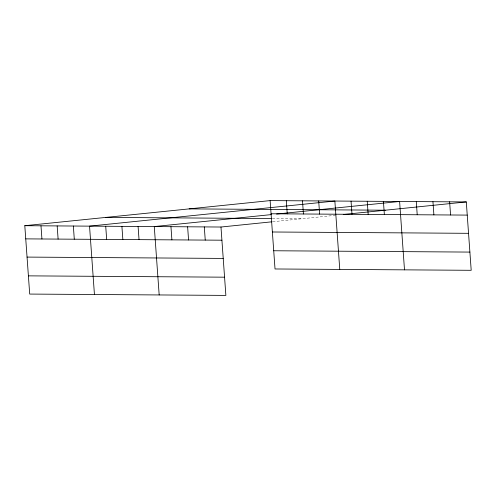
<?xml version="1.0" encoding="UTF-8"?>
<svg xmlns="http://www.w3.org/2000/svg" width="496" height="496" viewBox="0 0 496 496"><rect width="100%" height="100%" fill="white"/><g stroke="black" fill="none" stroke-linecap="round" stroke-linejoin="round"><path stroke-width="0.37" stroke-dasharray="2.48 1.86" d="M272.695 221.731L337.249 215.128M272.372 218.544L301.934 218.742"/><path stroke-width="0.74" d="M24.8 225.699L220.974 227.025L225.872 295.399L29.704 294.072L24.8 225.699L270.128 200.601L466.296 201.928L471.2 270.301L275.026 268.975L270.128 200.601M271.3 214.601L154.275 226.573L159.179 294.953M276.563 214.061L399.602 201.475L404.5 269.849M220.974 227.025L271.944 221.811M343.263 214.514L466.296 201.928M189.168 208.884L385.342 210.205M271.07 213.77L467.244 215.097M105.76 217.415L271.616 218.538M272.372 231.992L468.546 233.318M25.742 238.874L221.917 240.2M273.718 250.759L469.892 252.086M27.051 257.089L223.225 258.416M28.396 275.857L224.57 277.183M449.624 201.81L450.566 214.985M432.946 201.698L433.895 214.873M416.274 201.587L417.217 214.762M383.414 201.364L384.357 214.539M367.232 201.252L368.175 214.427M351.044 201.147L351.993 214.322M339.766 269.415L334.862 201.035L89.54 226.133L94.438 294.512M318.68 200.93L319.622 214.098M302.492 200.818L303.44 213.993M286.31 200.706L287.252 213.881M204.296 226.914L205.245 240.083M187.624 226.796L188.567 239.971M170.953 226.684L171.895 239.859M138.093 226.461L139.035 239.636M121.904 226.356L122.853 239.525M105.722 226.244L106.665 239.419M73.352 226.027L74.295 239.202M57.17 225.916L58.113 239.091M40.982 225.81L41.931 238.979"/></g></svg>
